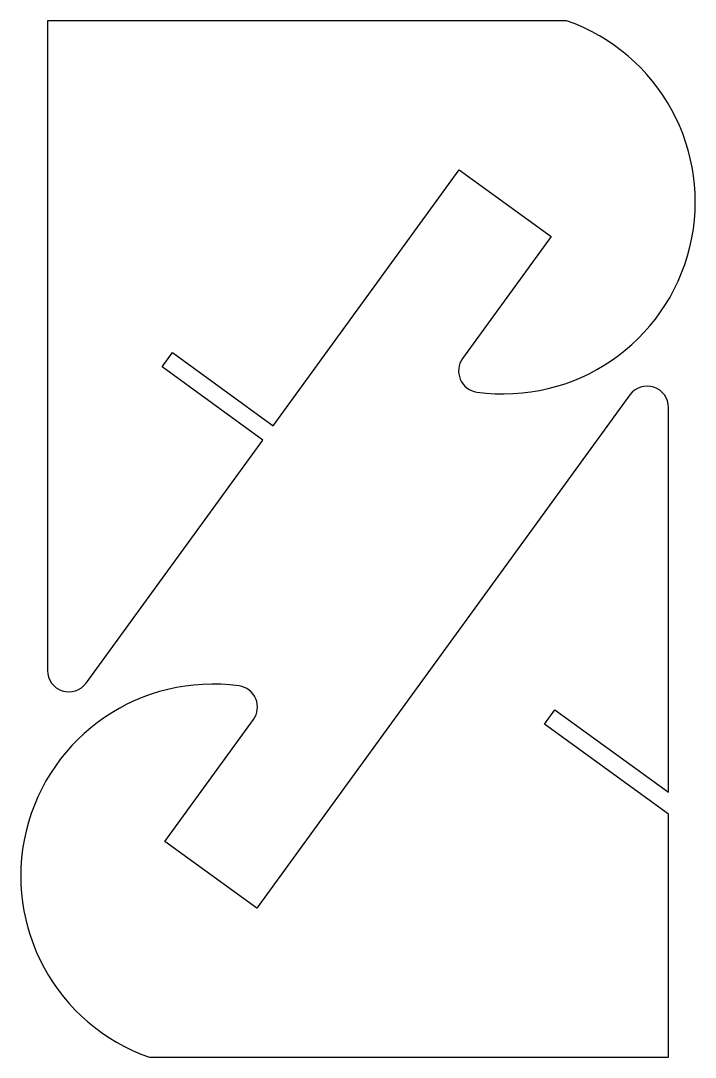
# Model space of a CAD drawing. Header units: millimetres. Extents: x 28 to 218, y 2 to 294.
import ezdxf

# ---------------------------------------------------------------- set-up
doc = ezdxf.new("R2010")
doc.units = ezdxf.units.MM

msp = doc.modelspace()

# ---------------------------------------------------------------- linework, layer by layer
for points in [[(35.52, 111.2, 0.726543), (46.37, 107.68), (96.06, 176.07), (67.74, 196.64), (70.68, 200.68), (99, 180.11), (151.31, 252.11), (177.2, 233.31), (152.31, 199.05, 0.56629), (156.34, 189.58, 0.906126), (181.52, 294.06), (35.52, 294.06)], [(210.23, 185.23, 0.726543), (199.37, 188.76), (94.43, 44.32), (68.54, 63.13), (93.43, 97.39, 0.56629), (89.41, 106.86, 0.906126), (64.23, 2.37), (210.23, 2.37), (210.23, 70.76), (175.33, 96.11), (178.27, 100.16), (210.23, 76.94)]]:
    msp.add_lwpolyline(points, format="xyb", close=True)

doc.saveas('drawing.dxf')
